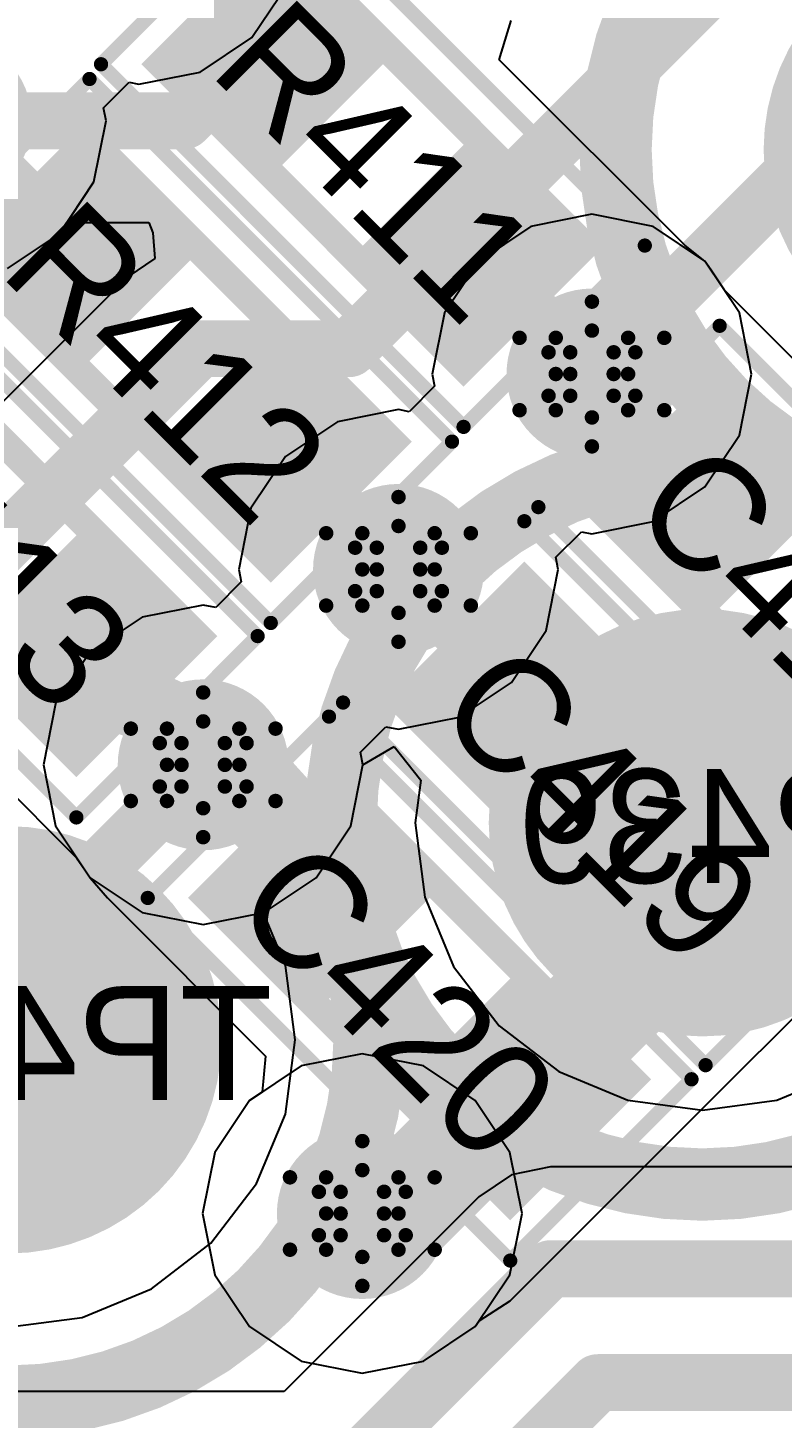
# Model space of a CAD drawing. Header units: millimetres. Extents: x 5 to 399, y 5 to 287.
# Drawn here: x 222.381 to 225.03, y 134.519 to 139.399 of the extents above; entities that cross this region are included whole.
import ezdxf

# ---------------------------------------------------------------- set-up
doc = ezdxf.new("R2010")
doc.units = ezdxf.units.MM
for name, color, linetype in [('BottomLayer', 5, 'Continuous'), ('BottomOverlay', 54, 'Continuous'), ('BottomPaste', 16, 'Continuous'), ('BottomSolder', 6, 'Continuous'), ('DrillDrawing', 1, 'Continuous'), ('DrillGuide', 244, 'Continuous'), ('Mechanical13', 56, 'Continuous'), ('MidLayer1', 16, 'Continuous'), ('MidLayer2', 76, 'Continuous'), ('MultiLayer', 9, 'Continuous'), ('TopLayer', 1, 'Continuous'), ('TopOverlay', 2, 'Continuous'), ('TopPaste', 8, 'Continuous'), ('TopSolder', 216, 'Continuous'), ('ViaHoleLayer', 16, 'Continuous')]:
    doc.layers.add(name, color=color, linetype=linetype)

# ---------------------------------------------------------------- blocks, each defined once
blk = doc.blocks.new('TP1_5MM_B_16')
at = {"layer": 'BottomLayer', "const_width": 0.75}
blk.add_lwpolyline([(-0.375, 0, 1), (0.375, 0, 1)], format="xyb", close=True, dxfattribs=at)
at = {"layer": 'BottomOverlay'}
for points, const_width in [([(1.27, 0, 1), (-1.27, 0, 1)], 0.254), ([(-1.3335, 0, 1), (-1.2065, 0, 1)], 0.127), ([(1.2065, 0, 1), (1.3335, 0, 1)], 0.127)]:
    blk.add_lwpolyline(points, format="xyb", close=True, dxfattribs=dict(at, const_width=const_width))
at = {"layer": 'BottomPaste', "const_width": 0.75}
blk.add_lwpolyline([(-0.375, 0, 1), (0.375, 0, 1)], format="xyb", close=True, dxfattribs=at)
at = {"layer": 'BottomSolder', "const_width": 0.75}
blk.add_lwpolyline([(-0.375, 0, 1), (0.375, 0, 1)], format="xyb", close=True, dxfattribs=at)
blk = doc.blocks.new('TP1_5MM_B_17')
at = {"layer": 'BottomLayer', "const_width": 0.75}
blk.add_lwpolyline([(-0.375, 0, 1), (0.375, 0, 1)], format="xyb", close=True, dxfattribs=at)
at = {"layer": 'BottomOverlay'}
for points, const_width in [([(1.27, 0, 1), (-1.27, 0, 1)], 0.254), ([(-1.3335, 0, 1), (-1.2065, 0, 1)], 0.127), ([(1.2065, 0, 1), (1.3335, 0, 1)], 0.127)]:
    blk.add_lwpolyline(points, format="xyb", close=True, dxfattribs=dict(at, const_width=const_width))
at = {"layer": 'BottomPaste', "const_width": 0.75}
blk.add_lwpolyline([(-0.375, 0, 1), (0.375, 0, 1)], format="xyb", close=True, dxfattribs=at)
at = {"layer": 'BottomSolder', "const_width": 0.75}
blk.add_lwpolyline([(-0.375, 0, 1), (0.375, 0, 1)], format="xyb", close=True, dxfattribs=at)
blk = doc.blocks.new('TP1_5MM_B_18')
at = {"layer": 'BottomLayer', "const_width": 0.75}
blk.add_lwpolyline([(-0.375, 0, 1), (0.375, 0, 1)], format="xyb", close=True, dxfattribs=at)
at = {"layer": 'BottomOverlay'}
for points, const_width in [([(1.27, 0, 1), (-1.27, 0, 1)], 0.254), ([(-1.3335, 0, 1), (-1.2065, 0, 1)], 0.127), ([(1.2065, 0, 1), (1.3335, 0, 1)], 0.127)]:
    blk.add_lwpolyline(points, format="xyb", close=True, dxfattribs=dict(at, const_width=const_width))
at = {"layer": 'BottomPaste', "const_width": 0.75}
blk.add_lwpolyline([(-0.375, 0, 1), (0.375, 0, 1)], format="xyb", close=True, dxfattribs=at)
at = {"layer": 'BottomSolder', "const_width": 0.75}
blk.add_lwpolyline([(-0.375, 0, 1), (0.375, 0, 1)], format="xyb", close=True, dxfattribs=at)
blk = doc.blocks.new('0402_R_20')
at = {"layer": 'Mechanical13', "const_width": 0.1}
for points in [[(0.55, 0.3), (-0.55, 0.3)], [(-0.55, 0.3), (-0.55, -0.3)], [(0.55, 0.3), (0.55, -0.3)], [(0.55, -0.3), (-0.55, -0.3)]]:
    blk.add_lwpolyline(points, dxfattribs=at)
at = {"layer": 'Mechanical13', "const_width": 0.05}
for points in [[(-0.575, 0.3, 1), (-0.525, 0.3, 1)], [(-0.575, 0.3, 1), (-0.525, 0.3, 1)], [(0.525, 0.3, 1), (0.575, 0.3, 1)], [(0.525, 0.3, 1), (0.575, 0.3, 1)], [(-0.575, -0.3, 1), (-0.525, -0.3, 1)], [(-0.575, -0.3, 1), (-0.525, -0.3, 1)], [(0.525, -0.3, 1), (0.575, -0.3, 1)], [(0.525, -0.3, 1), (0.575, -0.3, 1)]]:
    blk.add_lwpolyline(points, format="xyb", close=True, dxfattribs=at)
at = {"layer": 'TopLayer'}
for points in [[(-0.25, -0.3), (-0.25, 0.3), (-0.75, -0.3), (-0.75, 0.3)], [(0.75, -0.3), (0.75, 0.3), (0.25, -0.3), (0.25, 0.3)]]:
    blk.add_solid(points, dxfattribs=at)
at = {"layer": 'TopOverlay', "const_width": 0.05}
for points in [[(0.9, 0.45), (-0.9, 0.45)], [(-0.9, 0.45), (-0.9, -0.45)], [(0.9, 0.45), (0.9, -0.45)], [(0.9, -0.45), (-0.9, -0.45)]]:
    blk.add_lwpolyline(points, dxfattribs=at)
at = {"layer": 'TopOverlay', "const_width": 0.025}
for points in [[(-0.9125, 0.45, 1), (-0.8875, 0.45, 1)], [(-0.9125, 0.45, 1), (-0.8875, 0.45, 1)], [(0.8875, 0.45, 1), (0.9125, 0.45, 1)], [(0.8875, 0.45, 1), (0.9125, 0.45, 1)], [(-0.9125, -0.45, 1), (-0.8875, -0.45, 1)], [(-0.9125, -0.45, 1), (-0.8875, -0.45, 1)], [(0.8875, -0.45, 1), (0.9125, -0.45, 1)], [(0.8875, -0.45, 1), (0.9125, -0.45, 1)]]:
    blk.add_lwpolyline(points, format="xyb", close=True, dxfattribs=at)
at = {"layer": 'TopPaste'}
for points in [[(-0.25, -0.3), (-0.25, 0.3), (-0.75, -0.3), (-0.75, 0.3)], [(0.75, -0.3), (0.75, 0.3), (0.25, -0.3), (0.25, 0.3)]]:
    blk.add_solid(points, dxfattribs=at)
at = {"layer": 'TopSolder'}
for points in [[(-0.2, -0.35), (-0.2, 0.35), (-0.8, -0.35), (-0.8, 0.35)], [(0.8, -0.35), (0.8, 0.35), (0.2, -0.35), (0.2, 0.35)]]:
    blk.add_solid(points, dxfattribs=at)
blk = doc.blocks.new('0402_R_21')
at = {"layer": 'Mechanical13', "const_width": 0.1}
for points in [[(0.55, 0.3), (-0.55, 0.3)], [(-0.55, 0.3), (-0.55, -0.3)], [(0.55, 0.3), (0.55, -0.3)], [(0.55, -0.3), (-0.55, -0.3)]]:
    blk.add_lwpolyline(points, dxfattribs=at)
at = {"layer": 'Mechanical13', "const_width": 0.05}
for points in [[(-0.575, 0.3, 1), (-0.525, 0.3, 1)], [(-0.575, 0.3, 1), (-0.525, 0.3, 1)], [(0.525, 0.3, 1), (0.575, 0.3, 1)], [(0.525, 0.3, 1), (0.575, 0.3, 1)], [(-0.575, -0.3, 1), (-0.525, -0.3, 1)], [(-0.575, -0.3, 1), (-0.525, -0.3, 1)], [(0.525, -0.3, 1), (0.575, -0.3, 1)], [(0.525, -0.3, 1), (0.575, -0.3, 1)]]:
    blk.add_lwpolyline(points, format="xyb", close=True, dxfattribs=at)
at = {"layer": 'TopLayer'}
for points in [[(-0.25, -0.3), (-0.25, 0.3), (-0.75, -0.3), (-0.75, 0.3)], [(0.75, -0.3), (0.75, 0.3), (0.25, -0.3), (0.25, 0.3)]]:
    blk.add_solid(points, dxfattribs=at)
at = {"layer": 'TopOverlay', "const_width": 0.05}
for points in [[(0.9, 0.45), (-0.9, 0.45)], [(-0.9, 0.45), (-0.9, -0.45)], [(0.9, 0.45), (0.9, -0.45)], [(0.9, -0.45), (-0.9, -0.45)]]:
    blk.add_lwpolyline(points, dxfattribs=at)
at = {"layer": 'TopOverlay', "const_width": 0.025}
for points in [[(-0.9125, 0.45, 1), (-0.8875, 0.45, 1)], [(-0.9125, 0.45, 1), (-0.8875, 0.45, 1)], [(0.8875, 0.45, 1), (0.9125, 0.45, 1)], [(0.8875, 0.45, 1), (0.9125, 0.45, 1)], [(-0.9125, -0.45, 1), (-0.8875, -0.45, 1)], [(-0.9125, -0.45, 1), (-0.8875, -0.45, 1)], [(0.8875, -0.45, 1), (0.9125, -0.45, 1)], [(0.8875, -0.45, 1), (0.9125, -0.45, 1)]]:
    blk.add_lwpolyline(points, format="xyb", close=True, dxfattribs=at)
at = {"layer": 'TopPaste'}
for points in [[(-0.25, -0.3), (-0.25, 0.3), (-0.75, -0.3), (-0.75, 0.3)], [(0.75, -0.3), (0.75, 0.3), (0.25, -0.3), (0.25, 0.3)]]:
    blk.add_solid(points, dxfattribs=at)
at = {"layer": 'TopSolder'}
for points in [[(-0.2, -0.35), (-0.2, 0.35), (-0.8, -0.35), (-0.8, 0.35)], [(0.8, -0.35), (0.8, 0.35), (0.2, -0.35), (0.2, 0.35)]]:
    blk.add_solid(points, dxfattribs=at)
blk = doc.blocks.new('0402_R_22')
at = {"layer": 'Mechanical13', "const_width": 0.1}
for points in [[(0.55, 0.3), (-0.55, 0.3)], [(-0.55, 0.3), (-0.55, -0.3)], [(0.55, 0.3), (0.55, -0.3)], [(0.55, -0.3), (-0.55, -0.3)]]:
    blk.add_lwpolyline(points, dxfattribs=at)
at = {"layer": 'Mechanical13', "const_width": 0.05}
for points in [[(-0.575, 0.3, 1), (-0.525, 0.3, 1)], [(-0.575, 0.3, 1), (-0.525, 0.3, 1)], [(0.525, 0.3, 1), (0.575, 0.3, 1)], [(0.525, 0.3, 1), (0.575, 0.3, 1)], [(-0.575, -0.3, 1), (-0.525, -0.3, 1)], [(-0.575, -0.3, 1), (-0.525, -0.3, 1)], [(0.525, -0.3, 1), (0.575, -0.3, 1)], [(0.525, -0.3, 1), (0.575, -0.3, 1)]]:
    blk.add_lwpolyline(points, format="xyb", close=True, dxfattribs=at)
at = {"layer": 'TopLayer'}
for points in [[(-0.25, -0.3), (-0.25, 0.3), (-0.75, -0.3), (-0.75, 0.3)], [(0.75, -0.3), (0.75, 0.3), (0.25, -0.3), (0.25, 0.3)]]:
    blk.add_solid(points, dxfattribs=at)
at = {"layer": 'TopOverlay', "const_width": 0.05}
for points in [[(0.9, 0.45), (-0.9, 0.45)], [(-0.9, 0.45), (-0.9, -0.45)], [(0.9, 0.45), (0.9, -0.45)], [(0.9, -0.45), (-0.9, -0.45)]]:
    blk.add_lwpolyline(points, dxfattribs=at)
at = {"layer": 'TopOverlay', "const_width": 0.025}
for points in [[(-0.9125, 0.45, 1), (-0.8875, 0.45, 1)], [(-0.9125, 0.45, 1), (-0.8875, 0.45, 1)], [(0.8875, 0.45, 1), (0.9125, 0.45, 1)], [(0.8875, 0.45, 1), (0.9125, 0.45, 1)], [(-0.9125, -0.45, 1), (-0.8875, -0.45, 1)], [(-0.9125, -0.45, 1), (-0.8875, -0.45, 1)], [(0.8875, -0.45, 1), (0.9125, -0.45, 1)], [(0.8875, -0.45, 1), (0.9125, -0.45, 1)]]:
    blk.add_lwpolyline(points, format="xyb", close=True, dxfattribs=at)
at = {"layer": 'TopPaste'}
for points in [[(-0.25, -0.3), (-0.25, 0.3), (-0.75, -0.3), (-0.75, 0.3)], [(0.75, -0.3), (0.75, 0.3), (0.25, -0.3), (0.25, 0.3)]]:
    blk.add_solid(points, dxfattribs=at)
at = {"layer": 'TopSolder'}
for points in [[(-0.2, -0.35), (-0.2, 0.35), (-0.8, -0.35), (-0.8, 0.35)], [(0.8, -0.35), (0.8, 0.35), (0.2, -0.35), (0.2, 0.35)]]:
    blk.add_solid(points, dxfattribs=at)
blk = doc.blocks.new('0402_C_24')
at = {"layer": 'Mechanical13', "const_width": 0.1}
for points in [[(0.55, 0.3), (-0.55, 0.3)], [(-0.55, 0.3), (-0.55, -0.3)], [(0.55, 0.3), (0.55, -0.3)], [(0.55, -0.3), (-0.55, -0.3)]]:
    blk.add_lwpolyline(points, dxfattribs=at)
at = {"layer": 'Mechanical13', "const_width": 0.05}
for points in [[(-0.575, 0.3, 1), (-0.525, 0.3, 1)], [(-0.575, 0.3, 1), (-0.525, 0.3, 1)], [(0.525, 0.3, 1), (0.575, 0.3, 1)], [(0.525, 0.3, 1), (0.575, 0.3, 1)], [(-0.575, -0.3, 1), (-0.525, -0.3, 1)], [(-0.575, -0.3, 1), (-0.525, -0.3, 1)], [(0.525, -0.3, 1), (0.575, -0.3, 1)], [(0.525, -0.3, 1), (0.575, -0.3, 1)]]:
    blk.add_lwpolyline(points, format="xyb", close=True, dxfattribs=at)
at = {"layer": 'TopLayer'}
for points in [[(-0.25, -0.3), (-0.25, 0.3), (-0.75, -0.3), (-0.75, 0.3)], [(0.75, -0.3), (0.75, 0.3), (0.25, -0.3), (0.25, 0.3)]]:
    blk.add_solid(points, dxfattribs=at)
at = {"layer": 'TopOverlay', "const_width": 0.05}
for points in [[(-0.9, 0.45), (-0.9, -0.45)], [(0.9, 0.45), (-0.9, 0.45)], [(0.9, 0.45), (0.9, -0.45)], [(0.9, -0.45), (-0.9, -0.45)]]:
    blk.add_lwpolyline(points, dxfattribs=at)
at = {"layer": 'TopOverlay', "const_width": 0.025}
for points in [[(-0.9125, 0.45, 1), (-0.8875, 0.45, 1)], [(-0.9125, 0.45, 1), (-0.8875, 0.45, 1)], [(0.8875, 0.45, 1), (0.9125, 0.45, 1)], [(0.8875, 0.45, 1), (0.9125, 0.45, 1)], [(-0.9125, -0.45, 1), (-0.8875, -0.45, 1)], [(-0.9125, -0.45, 1), (-0.8875, -0.45, 1)], [(0.8875, -0.45, 1), (0.9125, -0.45, 1)], [(0.8875, -0.45, 1), (0.9125, -0.45, 1)]]:
    blk.add_lwpolyline(points, format="xyb", close=True, dxfattribs=at)
at = {"layer": 'TopPaste'}
for points in [[(-0.25, -0.3), (-0.25, 0.3), (-0.75, -0.3), (-0.75, 0.3)], [(0.75, -0.3), (0.75, 0.3), (0.25, -0.3), (0.25, 0.3)]]:
    blk.add_solid(points, dxfattribs=at)
at = {"layer": 'TopSolder'}
for points in [[(-0.2, -0.35), (-0.2, 0.35), (-0.8, -0.35), (-0.8, 0.35)], [(0.8, -0.35), (0.8, 0.35), (0.2, -0.35), (0.2, 0.35)]]:
    blk.add_solid(points, dxfattribs=at)
blk = doc.blocks.new('0402_C_25')
at = {"layer": 'Mechanical13', "const_width": 0.1}
for points in [[(0.55, 0.3), (-0.55, 0.3)], [(-0.55, 0.3), (-0.55, -0.3)], [(0.55, 0.3), (0.55, -0.3)], [(0.55, -0.3), (-0.55, -0.3)]]:
    blk.add_lwpolyline(points, dxfattribs=at)
at = {"layer": 'Mechanical13', "const_width": 0.05}
for points in [[(-0.575, 0.3, 1), (-0.525, 0.3, 1)], [(-0.575, 0.3, 1), (-0.525, 0.3, 1)], [(0.525, 0.3, 1), (0.575, 0.3, 1)], [(0.525, 0.3, 1), (0.575, 0.3, 1)], [(-0.575, -0.3, 1), (-0.525, -0.3, 1)], [(-0.575, -0.3, 1), (-0.525, -0.3, 1)], [(0.525, -0.3, 1), (0.575, -0.3, 1)], [(0.525, -0.3, 1), (0.575, -0.3, 1)]]:
    blk.add_lwpolyline(points, format="xyb", close=True, dxfattribs=at)
at = {"layer": 'TopLayer'}
for points in [[(-0.25, -0.3), (-0.25, 0.3), (-0.75, -0.3), (-0.75, 0.3)], [(0.75, -0.3), (0.75, 0.3), (0.25, -0.3), (0.25, 0.3)]]:
    blk.add_solid(points, dxfattribs=at)
at = {"layer": 'TopOverlay', "const_width": 0.05}
for points in [[(-0.9, 0.45), (-0.9, -0.45)], [(0.9, 0.45), (-0.9, 0.45)], [(0.9, 0.45), (0.9, -0.45)], [(0.9, -0.45), (-0.9, -0.45)]]:
    blk.add_lwpolyline(points, dxfattribs=at)
at = {"layer": 'TopOverlay', "const_width": 0.025}
for points in [[(-0.9125, 0.45, 1), (-0.8875, 0.45, 1)], [(-0.9125, 0.45, 1), (-0.8875, 0.45, 1)], [(0.8875, 0.45, 1), (0.9125, 0.45, 1)], [(0.8875, 0.45, 1), (0.9125, 0.45, 1)], [(-0.9125, -0.45, 1), (-0.8875, -0.45, 1)], [(-0.9125, -0.45, 1), (-0.8875, -0.45, 1)], [(0.8875, -0.45, 1), (0.9125, -0.45, 1)], [(0.8875, -0.45, 1), (0.9125, -0.45, 1)]]:
    blk.add_lwpolyline(points, format="xyb", close=True, dxfattribs=at)
at = {"layer": 'TopPaste'}
for points in [[(-0.25, -0.3), (-0.25, 0.3), (-0.75, -0.3), (-0.75, 0.3)], [(0.75, -0.3), (0.75, 0.3), (0.25, -0.3), (0.25, 0.3)]]:
    blk.add_solid(points, dxfattribs=at)
at = {"layer": 'TopSolder'}
for points in [[(-0.2, -0.35), (-0.2, 0.35), (-0.8, -0.35), (-0.8, 0.35)], [(0.8, -0.35), (0.8, 0.35), (0.2, -0.35), (0.2, 0.35)]]:
    blk.add_solid(points, dxfattribs=at)
blk = doc.blocks.new('0402_C_26')
at = {"layer": 'Mechanical13', "const_width": 0.1}
for points in [[(0.55, 0.3), (-0.55, 0.3)], [(-0.55, 0.3), (-0.55, -0.3)], [(0.55, 0.3), (0.55, -0.3)], [(0.55, -0.3), (-0.55, -0.3)]]:
    blk.add_lwpolyline(points, dxfattribs=at)
at = {"layer": 'Mechanical13', "const_width": 0.05}
for points in [[(-0.575, 0.3, 1), (-0.525, 0.3, 1)], [(-0.575, 0.3, 1), (-0.525, 0.3, 1)], [(0.525, 0.3, 1), (0.575, 0.3, 1)], [(0.525, 0.3, 1), (0.575, 0.3, 1)], [(-0.575, -0.3, 1), (-0.525, -0.3, 1)], [(-0.575, -0.3, 1), (-0.525, -0.3, 1)], [(0.525, -0.3, 1), (0.575, -0.3, 1)], [(0.525, -0.3, 1), (0.575, -0.3, 1)]]:
    blk.add_lwpolyline(points, format="xyb", close=True, dxfattribs=at)
at = {"layer": 'TopLayer'}
for points in [[(-0.25, -0.3), (-0.25, 0.3), (-0.75, -0.3), (-0.75, 0.3)], [(0.75, -0.3), (0.75, 0.3), (0.25, -0.3), (0.25, 0.3)]]:
    blk.add_solid(points, dxfattribs=at)
at = {"layer": 'TopOverlay', "const_width": 0.05}
for points in [[(-0.9, 0.45), (-0.9, -0.45)], [(0.9, 0.45), (-0.9, 0.45)], [(0.9, 0.45), (0.9, -0.45)], [(0.9, -0.45), (-0.9, -0.45)]]:
    blk.add_lwpolyline(points, dxfattribs=at)
at = {"layer": 'TopOverlay', "const_width": 0.025}
for points in [[(-0.9125, 0.45, 1), (-0.8875, 0.45, 1)], [(-0.9125, 0.45, 1), (-0.8875, 0.45, 1)], [(0.8875, 0.45, 1), (0.9125, 0.45, 1)], [(0.8875, 0.45, 1), (0.9125, 0.45, 1)], [(-0.9125, -0.45, 1), (-0.8875, -0.45, 1)], [(-0.9125, -0.45, 1), (-0.8875, -0.45, 1)], [(0.8875, -0.45, 1), (0.9125, -0.45, 1)], [(0.8875, -0.45, 1), (0.9125, -0.45, 1)]]:
    blk.add_lwpolyline(points, format="xyb", close=True, dxfattribs=at)
at = {"layer": 'TopPaste'}
for points in [[(-0.25, -0.3), (-0.25, 0.3), (-0.75, -0.3), (-0.75, 0.3)], [(0.75, -0.3), (0.75, 0.3), (0.25, -0.3), (0.25, 0.3)]]:
    blk.add_solid(points, dxfattribs=at)
at = {"layer": 'TopSolder'}
for points in [[(-0.2, -0.35), (-0.2, 0.35), (-0.8, -0.35), (-0.8, 0.35)], [(0.8, -0.35), (0.8, 0.35), (0.2, -0.35), (0.2, 0.35)]]:
    blk.add_solid(points, dxfattribs=at)

msp = doc.modelspace()

# ---------------------------------------------------------------- linework, layer by layer
at = {"layer": 'BottomLayer'}
for p, q in [((222.492, 138.6767), (222.5185, 138.7163)), ((222.5185, 138.7163), (222.8064, 138.7163)), ((222.8064, 138.7163), (222.8199, 138.6795)), ((222.31, 138.5551), (222.492, 138.6767)), ((222.8199, 138.6795), (222.8276, 138.5893)), ((222.8276, 138.5893), (222.7321, 138.5255)), ((222.7321, 138.5255), (218.7344, 134.5279)), ((223.5578, 136.8126), (223.6671, 136.8769)), ((223.6671, 136.8769), (223.7607, 136.7592)), ((223.5151, 136.598), (223.5578, 136.8126)), ((223.7607, 136.7592), (223.741, 136.6094)), ((223.3935, 136.4161), (223.5151, 136.598)), ((223.741, 136.6094), (223.7753, 136.3483)), ((223.2116, 136.2945), (223.3935, 136.4161)), ((223.7753, 136.3483), (223.8761, 136.1051)), ((223.2098, 136.2911), (223.2116, 136.2945)), ((223.2855, 136.1084), (223.2098, 136.2911)), ((223.3198, 135.8474), (223.2855, 136.1084)), ((223.8761, 136.1051), (224.0364, 135.8962)), ((224.0364, 135.8962), (224.2453, 135.7359)), ((223.2855, 135.5863), (223.3198, 135.8474)), ((224.2453, 135.7359), (224.4885, 135.6351)), ((225.0106, 135.6351), (225.079, 135.6634)), ((224.4885, 135.6351), (224.7496, 135.6008)), ((224.7496, 135.6008), (225.0106, 135.6351)), ((223.1847, 135.3431), (223.2855, 135.5863)), ((224.0801, 135.3739), (223.9644, 135.2965)), ((224.2167, 135.4011), (224.0801, 135.3739)), ((225.1232, 135.4011), (224.2167, 135.4011)), ((223.0244, 135.1342), (223.1847, 135.3431)), ((223.9644, 135.2965), (223.2815, 134.6137)), ((222.8155, 134.9739), (223.0244, 135.1342)), ((222.5722, 134.8731), (222.8155, 134.9739)), ((222.3112, 134.8388), (222.5722, 134.8731)), ((223.2815, 134.6137), (221.662, 134.6137))]:
    msp.add_line(p, q, dxfattribs=at)
at = {"layer": 'BottomLayer', "const_width": 0.2}
for points in [[(223.5096, 138.2732), (226.3718, 141.1354)], [(222.9311, 139.0732), (223.3715, 139.5136)], [(222.0954, 139.0732), (222.9311, 139.0732)], [(224.362, 138.1842), (225.1494, 138.9716)], [(218.8822, 134.171), (222.9844, 138.2732)], [(222.9844, 138.2732), (223.5096, 138.2732)], [(223.6828, 137.4984), (224.7242, 136.457)], [(222.3112, 136.1268), (222.997, 136.8126)], [(224.7242, 136.457), (224.8004, 136.457)], [(222.3112, 135.8474), (222.3112, 136.1268)], [(223.4293, 134.2568), (224.2167, 135.0442)], [(224.2167, 135.0442), (226.2832, 135.0442)], [(222.4484, 132.7102), (224.3824, 134.6442)], [(224.3824, 134.6442), (226.4584, 134.6442)]]:
    msp.add_lwpolyline(points, dxfattribs=at)
at = {"layer": 'BottomLayer'}
for points, const_width in [([(221.9454, 139.0732, 1), (222.2454, 139.0732, 1)], 0.3), ([(222.8811, 139.0732, 1), (222.9811, 139.0732, 1)], 0.1), ([(222.8811, 139.0732, 1), (222.9811, 139.0732, 1)], 0.1), ([(224.212, 138.1842, 1), (224.512, 138.1842, 1)], 0.3), ([(222.9344, 138.2732, 1), (223.0344, 138.2732, 1)], 0.1), ([(222.9344, 138.2732, 1), (223.0344, 138.2732, 1)], 0.1), ([(223.4596, 138.2732, 1), (223.5596, 138.2732, 1)], 0.1), ([(223.4596, 138.2732, 1), (223.5596, 138.2732, 1)], 0.1), ([(224.312, 138.1842, 1), (224.412, 138.1842, 1)], 0.1), ([(223.5328, 137.4984, 1), (223.8328, 137.4984, 1)], 0.3), ([(223.6328, 137.4984, 1), (223.7328, 137.4984, 1)], 0.1), ([(222.847, 136.8126, 1), (223.147, 136.8126, 1)], 0.3), ([(222.947, 136.8126, 1), (223.047, 136.8126, 1)], 0.1), ([(224.6742, 136.457, 1), (224.7742, 136.457, 1)], 0.1), ([(224.6742, 136.457, 1), (224.7742, 136.457, 1)], 0.1), ([(224.7504, 136.457, 1), (224.8504, 136.457, 1)], 0.1), ([(222.2612, 136.1268, 1), (222.3612, 136.1268, 1)], 0.1), ([(222.2612, 136.1268, 1), (222.3612, 136.1268, 1)], 0.1), ([(222.2612, 135.8474, 1), (222.3612, 135.8474, 1)], 0.1), ([(223.4058, 135.2378, 1), (223.7058, 135.2378, 1)], 0.3), ([(224.1667, 135.0442, 1), (224.2667, 135.0442, 1)], 0.1), ([(224.1667, 135.0442, 1), (224.2667, 135.0442, 1)], 0.1), ([(224.3324, 134.6442, 1), (224.4324, 134.6442, 1)], 0.1), ([(224.3324, 134.6442, 1), (224.4324, 134.6442, 1)], 0.1)]:
    msp.add_lwpolyline(points, format="xyb", close=True, dxfattribs=dict(at, const_width=const_width))
at = {"layer": 'DrillDrawing', "const_width": 0.0508}
for points in [[(224.235, 138.3112), (224.362, 138.4382)], [(224.362, 138.4382), (224.489, 138.3112)], [(224.2858, 138.2604), (224.362, 138.3366)], [(224.362, 138.3366), (224.4382, 138.2604)], [(224.108, 138.3112), (224.235, 138.1842)], [(224.108, 138.3112), (224.235, 138.3112)], [(224.489, 138.3112), (224.616, 138.3112)], [(224.489, 138.1842), (224.616, 138.3112)], [(224.2096, 138.2604), (224.2858, 138.1842)], [(224.2096, 138.2604), (224.2858, 138.2604)], [(224.4382, 138.2604), (224.5144, 138.2604)], [(224.4382, 138.1842), (224.5144, 138.2604)], [(224.108, 138.0572), (224.235, 138.1842)], [(224.2096, 138.108), (224.2858, 138.1842)], [(224.4382, 138.1842), (224.5144, 138.108)], [(224.489, 138.1842), (224.616, 138.0572)], [(224.2096, 138.108), (224.2858, 138.108)], [(224.2858, 138.108), (224.362, 138.0318)], [(224.362, 138.0318), (224.4382, 138.108)], [(224.4382, 138.108), (224.5144, 138.108)], [(224.108, 138.0572), (224.235, 138.0572)], [(224.235, 138.0572), (224.362, 137.9302)], [(224.362, 137.9302), (224.489, 138.0572)], [(224.489, 138.0572), (224.616, 138.0572)], [(223.5558, 137.6254), (223.6828, 137.7524)], [(223.6828, 137.7524), (223.8098, 137.6254)], [(223.6066, 137.5746), (223.6828, 137.6508)], [(223.6828, 137.6508), (223.759, 137.5746)], [(223.4288, 137.6254), (223.5558, 137.4984)], [(223.4288, 137.6254), (223.5558, 137.6254)], [(223.8098, 137.6254), (223.9368, 137.6254)], [(223.8098, 137.4984), (223.9368, 137.6254)], [(223.5304, 137.5746), (223.6066, 137.4984)], [(223.5304, 137.5746), (223.6066, 137.5746)], [(223.759, 137.5746), (223.8352, 137.5746)], [(223.759, 137.4984), (223.8352, 137.5746)], [(223.4288, 137.3714), (223.5558, 137.4984)], [(223.5304, 137.4222), (223.6066, 137.4984)], [(223.759, 137.4984), (223.8352, 137.4222)], [(223.8098, 137.4984), (223.9368, 137.3714)], [(223.5304, 137.4222), (223.6066, 137.4222)], [(223.6066, 137.4222), (223.6828, 137.346)], [(223.6828, 137.346), (223.759, 137.4222)], [(223.759, 137.4222), (223.8352, 137.4222)], [(223.4288, 137.3714), (223.5558, 137.3714)], [(223.5558, 137.3714), (223.6828, 137.2444)], [(223.6828, 137.2444), (223.8098, 137.3714)], [(223.8098, 137.3714), (223.9368, 137.3714)], [(222.87, 136.9396), (222.997, 137.0666)], [(222.997, 137.0666), (223.124, 136.9396)], [(222.9208, 136.8888), (222.997, 136.965)], [(222.997, 136.965), (223.0732, 136.8888)], [(222.743, 136.9396), (222.87, 136.8126)], [(222.743, 136.9396), (222.87, 136.9396)], [(223.124, 136.9396), (223.251, 136.9396)], [(223.124, 136.8126), (223.251, 136.9396)], [(222.8446, 136.8888), (222.9208, 136.8126)], [(222.8446, 136.8888), (222.9208, 136.8888)], [(223.0732, 136.8888), (223.1494, 136.8888)], [(223.0732, 136.8126), (223.1494, 136.8888)], [(222.743, 136.6856), (222.87, 136.8126)], [(222.8446, 136.7364), (222.9208, 136.8126)], [(223.0732, 136.8126), (223.1494, 136.7364)], [(223.124, 136.8126), (223.251, 136.6856)], [(222.8446, 136.7364), (222.9208, 136.7364)], [(222.9208, 136.7364), (222.997, 136.6602)], [(222.997, 136.6602), (223.0732, 136.7364)], [(223.0732, 136.7364), (223.1494, 136.7364)], [(222.743, 136.6856), (222.87, 136.6856)], [(222.87, 136.6856), (222.997, 136.5586)], [(222.997, 136.5586), (223.124, 136.6856)], [(223.124, 136.6856), (223.251, 136.6856)], [(223.4288, 135.3648), (223.5558, 135.4918)], [(223.5558, 135.4918), (223.6828, 135.3648)], [(223.4796, 135.314), (223.5558, 135.3902)], [(223.5558, 135.3902), (223.632, 135.314)], [(223.3018, 135.3648), (223.4288, 135.2378)], [(223.3018, 135.3648), (223.4288, 135.3648)], [(223.6828, 135.3648), (223.8098, 135.3648)], [(223.6828, 135.2378), (223.8098, 135.3648)], [(223.4034, 135.314), (223.4796, 135.2378)], [(223.4034, 135.314), (223.4796, 135.314)], [(223.632, 135.314), (223.7082, 135.314)], [(223.632, 135.2378), (223.7082, 135.314)], [(223.3018, 135.1108), (223.4288, 135.2378)], [(223.4034, 135.1616), (223.4796, 135.2378)], [(223.632, 135.2378), (223.7082, 135.1616)], [(223.6828, 135.2378), (223.8098, 135.1108)], [(223.4034, 135.1616), (223.4796, 135.1616)], [(223.4796, 135.1616), (223.5558, 135.0854)], [(223.5558, 135.0854), (223.632, 135.1616)], [(223.632, 135.1616), (223.7082, 135.1616)], [(223.3018, 135.1108), (223.4288, 135.1108)], [(223.4288, 135.1108), (223.5558, 134.9838)], [(223.5558, 134.9838), (223.6828, 135.1108)], [(223.6828, 135.1108), (223.8098, 135.1108)]]:
    msp.add_lwpolyline(points, dxfattribs=at)
at = {"layer": 'DrillDrawing', "const_width": 0.0254}
for points in [[(224.3493, 138.4382, 1), (224.3747, 138.4382, 1)], [(224.3493, 138.4382, 1), (224.3747, 138.4382, 1)], [(224.3493, 138.3366, 1), (224.3747, 138.3366, 1)], [(224.3493, 138.3366, 1), (224.3747, 138.3366, 1)], [(224.0953, 138.3112, 1), (224.1207, 138.3112, 1)], [(224.0953, 138.3112, 1), (224.1207, 138.3112, 1)], [(224.2223, 138.3112, 1), (224.2477, 138.3112, 1)], [(224.2223, 138.3112, 1), (224.2477, 138.3112, 1)], [(224.4763, 138.3112, 1), (224.5017, 138.3112, 1)], [(224.4763, 138.3112, 1), (224.5017, 138.3112, 1)], [(224.6033, 138.3112, 1), (224.6287, 138.3112, 1)], [(224.6033, 138.3112, 1), (224.6287, 138.3112, 1)], [(224.1969, 138.2604, 1), (224.2223, 138.2604, 1)], [(224.1969, 138.2604, 1), (224.2223, 138.2604, 1)], [(224.2731, 138.2604, 1), (224.2985, 138.2604, 1)], [(224.2731, 138.2604, 1), (224.2985, 138.2604, 1)], [(224.4255, 138.2604, 1), (224.4509, 138.2604, 1)], [(224.4255, 138.2604, 1), (224.4509, 138.2604, 1)], [(224.5017, 138.2604, 1), (224.5271, 138.2604, 1)], [(224.5017, 138.2604, 1), (224.5271, 138.2604, 1)], [(224.2223, 138.1842, 1), (224.2477, 138.1842, 1)], [(224.2223, 138.1842, 1), (224.2477, 138.1842, 1)], [(224.2731, 138.1842, 1), (224.2985, 138.1842, 1)], [(224.2731, 138.1842, 1), (224.2985, 138.1842, 1)], [(224.4255, 138.1842, 1), (224.4509, 138.1842, 1)], [(224.4255, 138.1842, 1), (224.4509, 138.1842, 1)], [(224.4763, 138.1842, 1), (224.5017, 138.1842, 1)], [(224.4763, 138.1842, 1), (224.5017, 138.1842, 1)], [(224.1969, 138.108, 1), (224.2223, 138.108, 1)], [(224.1969, 138.108, 1), (224.2223, 138.108, 1)], [(224.2731, 138.108, 1), (224.2985, 138.108, 1)], [(224.2731, 138.108, 1), (224.2985, 138.108, 1)], [(224.4255, 138.108, 1), (224.4509, 138.108, 1)], [(224.4255, 138.108, 1), (224.4509, 138.108, 1)], [(224.5017, 138.108, 1), (224.5271, 138.108, 1)], [(224.5017, 138.108, 1), (224.5271, 138.108, 1)], [(224.0953, 138.0572, 1), (224.1207, 138.0572, 1)], [(224.0953, 138.0572, 1), (224.1207, 138.0572, 1)], [(224.2223, 138.0572, 1), (224.2477, 138.0572, 1)], [(224.2223, 138.0572, 1), (224.2477, 138.0572, 1)], [(224.3493, 138.0318, 1), (224.3747, 138.0318, 1)], [(224.3493, 138.0318, 1), (224.3747, 138.0318, 1)], [(224.4763, 138.0572, 1), (224.5017, 138.0572, 1)], [(224.4763, 138.0572, 1), (224.5017, 138.0572, 1)], [(224.6033, 138.0572, 1), (224.6287, 138.0572, 1)], [(224.6033, 138.0572, 1), (224.6287, 138.0572, 1)], [(224.3493, 137.9302, 1), (224.3747, 137.9302, 1)], [(224.3493, 137.9302, 1), (224.3747, 137.9302, 1)], [(223.6701, 137.7524, 1), (223.6955, 137.7524, 1)], [(223.6701, 137.7524, 1), (223.6955, 137.7524, 1)], [(223.6701, 137.6508, 1), (223.6955, 137.6508, 1)], [(223.6701, 137.6508, 1), (223.6955, 137.6508, 1)], [(223.4161, 137.6254, 1), (223.4415, 137.6254, 1)], [(223.4161, 137.6254, 1), (223.4415, 137.6254, 1)], [(223.5431, 137.6254, 1), (223.5685, 137.6254, 1)], [(223.5431, 137.6254, 1), (223.5685, 137.6254, 1)], [(223.7971, 137.6254, 1), (223.8225, 137.6254, 1)], [(223.7971, 137.6254, 1), (223.8225, 137.6254, 1)], [(223.9241, 137.6254, 1), (223.9495, 137.6254, 1)], [(223.9241, 137.6254, 1), (223.9495, 137.6254, 1)], [(223.5177, 137.5746, 1), (223.5431, 137.5746, 1)], [(223.5177, 137.5746, 1), (223.5431, 137.5746, 1)], [(223.5939, 137.5746, 1), (223.6193, 137.5746, 1)], [(223.5939, 137.5746, 1), (223.6193, 137.5746, 1)], [(223.7463, 137.5746, 1), (223.7717, 137.5746, 1)], [(223.7463, 137.5746, 1), (223.7717, 137.5746, 1)], [(223.8225, 137.5746, 1), (223.8479, 137.5746, 1)], [(223.8225, 137.5746, 1), (223.8479, 137.5746, 1)], [(223.5431, 137.4984, 1), (223.5685, 137.4984, 1)], [(223.5431, 137.4984, 1), (223.5685, 137.4984, 1)], [(223.5939, 137.4984, 1), (223.6193, 137.4984, 1)], [(223.5939, 137.4984, 1), (223.6193, 137.4984, 1)], [(223.7463, 137.4984, 1), (223.7717, 137.4984, 1)], [(223.7463, 137.4984, 1), (223.7717, 137.4984, 1)], [(223.7971, 137.4984, 1), (223.8225, 137.4984, 1)], [(223.7971, 137.4984, 1), (223.8225, 137.4984, 1)], [(223.5177, 137.4222, 1), (223.5431, 137.4222, 1)], [(223.5177, 137.4222, 1), (223.5431, 137.4222, 1)], [(223.5939, 137.4222, 1), (223.6193, 137.4222, 1)], [(223.5939, 137.4222, 1), (223.6193, 137.4222, 1)], [(223.7463, 137.4222, 1), (223.7717, 137.4222, 1)], [(223.7463, 137.4222, 1), (223.7717, 137.4222, 1)], [(223.8225, 137.4222, 1), (223.8479, 137.4222, 1)], [(223.8225, 137.4222, 1), (223.8479, 137.4222, 1)], [(223.4161, 137.3714, 1), (223.4415, 137.3714, 1)], [(223.4161, 137.3714, 1), (223.4415, 137.3714, 1)], [(223.5431, 137.3714, 1), (223.5685, 137.3714, 1)], [(223.5431, 137.3714, 1), (223.5685, 137.3714, 1)], [(223.6701, 137.346, 1), (223.6955, 137.346, 1)], [(223.6701, 137.346, 1), (223.6955, 137.346, 1)], [(223.7971, 137.3714, 1), (223.8225, 137.3714, 1)], [(223.7971, 137.3714, 1), (223.8225, 137.3714, 1)], [(223.9241, 137.3714, 1), (223.9495, 137.3714, 1)], [(223.9241, 137.3714, 1), (223.9495, 137.3714, 1)], [(223.6701, 137.2444, 1), (223.6955, 137.2444, 1)], [(223.6701, 137.2444, 1), (223.6955, 137.2444, 1)], [(222.9843, 137.0666, 1), (223.0097, 137.0666, 1)], [(222.9843, 137.0666, 1), (223.0097, 137.0666, 1)], [(222.9843, 136.965, 1), (223.0097, 136.965, 1)], [(222.9843, 136.965, 1), (223.0097, 136.965, 1)], [(222.7303, 136.9396, 1), (222.7557, 136.9396, 1)], [(222.7303, 136.9396, 1), (222.7557, 136.9396, 1)], [(222.8573, 136.9396, 1), (222.8827, 136.9396, 1)], [(222.8573, 136.9396, 1), (222.8827, 136.9396, 1)], [(223.1113, 136.9396, 1), (223.1367, 136.9396, 1)], [(223.1113, 136.9396, 1), (223.1367, 136.9396, 1)], [(223.2383, 136.9396, 1), (223.2637, 136.9396, 1)], [(223.2383, 136.9396, 1), (223.2637, 136.9396, 1)], [(222.8319, 136.8888, 1), (222.8573, 136.8888, 1)], [(222.8319, 136.8888, 1), (222.8573, 136.8888, 1)], [(222.9081, 136.8888, 1), (222.9335, 136.8888, 1)], [(222.9081, 136.8888, 1), (222.9335, 136.8888, 1)], [(223.0605, 136.8888, 1), (223.0859, 136.8888, 1)], [(223.0605, 136.8888, 1), (223.0859, 136.8888, 1)], [(223.1367, 136.8888, 1), (223.1621, 136.8888, 1)], [(223.1367, 136.8888, 1), (223.1621, 136.8888, 1)], [(222.8573, 136.8126, 1), (222.8827, 136.8126, 1)], [(222.8573, 136.8126, 1), (222.8827, 136.8126, 1)], [(222.9081, 136.8126, 1), (222.9335, 136.8126, 1)], [(222.9081, 136.8126, 1), (222.9335, 136.8126, 1)], [(223.0605, 136.8126, 1), (223.0859, 136.8126, 1)], [(223.0605, 136.8126, 1), (223.0859, 136.8126, 1)], [(223.1113, 136.8126, 1), (223.1367, 136.8126, 1)], [(223.1113, 136.8126, 1), (223.1367, 136.8126, 1)], [(222.8319, 136.7364, 1), (222.8573, 136.7364, 1)], [(222.8319, 136.7364, 1), (222.8573, 136.7364, 1)], [(222.9081, 136.7364, 1), (222.9335, 136.7364, 1)], [(222.9081, 136.7364, 1), (222.9335, 136.7364, 1)], [(223.0605, 136.7364, 1), (223.0859, 136.7364, 1)], [(223.0605, 136.7364, 1), (223.0859, 136.7364, 1)], [(223.1367, 136.7364, 1), (223.1621, 136.7364, 1)], [(223.1367, 136.7364, 1), (223.1621, 136.7364, 1)], [(222.7303, 136.6856, 1), (222.7557, 136.6856, 1)], [(222.7303, 136.6856, 1), (222.7557, 136.6856, 1)], [(222.8573, 136.6856, 1), (222.8827, 136.6856, 1)], [(222.8573, 136.6856, 1), (222.8827, 136.6856, 1)], [(222.9843, 136.6602, 1), (223.0097, 136.6602, 1)], [(222.9843, 136.6602, 1), (223.0097, 136.6602, 1)], [(223.1113, 136.6856, 1), (223.1367, 136.6856, 1)], [(223.1113, 136.6856, 1), (223.1367, 136.6856, 1)], [(223.2383, 136.6856, 1), (223.2637, 136.6856, 1)], [(223.2383, 136.6856, 1), (223.2637, 136.6856, 1)], [(222.9843, 136.5586, 1), (223.0097, 136.5586, 1)], [(222.9843, 136.5586, 1), (223.0097, 136.5586, 1)], [(223.5431, 135.4918, 1), (223.5685, 135.4918, 1)], [(223.5431, 135.4918, 1), (223.5685, 135.4918, 1)], [(223.5431, 135.3902, 1), (223.5685, 135.3902, 1)], [(223.5431, 135.3902, 1), (223.5685, 135.3902, 1)], [(223.2891, 135.3648, 1), (223.3145, 135.3648, 1)], [(223.2891, 135.3648, 1), (223.3145, 135.3648, 1)], [(223.4161, 135.3648, 1), (223.4415, 135.3648, 1)], [(223.4161, 135.3648, 1), (223.4415, 135.3648, 1)], [(223.6701, 135.3648, 1), (223.6955, 135.3648, 1)], [(223.6701, 135.3648, 1), (223.6955, 135.3648, 1)], [(223.7971, 135.3648, 1), (223.8225, 135.3648, 1)], [(223.7971, 135.3648, 1), (223.8225, 135.3648, 1)], [(223.3907, 135.314, 1), (223.4161, 135.314, 1)], [(223.3907, 135.314, 1), (223.4161, 135.314, 1)], [(223.4669, 135.314, 1), (223.4923, 135.314, 1)], [(223.4669, 135.314, 1), (223.4923, 135.314, 1)], [(223.6193, 135.314, 1), (223.6447, 135.314, 1)], [(223.6193, 135.314, 1), (223.6447, 135.314, 1)], [(223.6955, 135.314, 1), (223.7209, 135.314, 1)], [(223.6955, 135.314, 1), (223.7209, 135.314, 1)], [(223.4161, 135.2378, 1), (223.4415, 135.2378, 1)], [(223.4161, 135.2378, 1), (223.4415, 135.2378, 1)], [(223.4669, 135.2378, 1), (223.4923, 135.2378, 1)], [(223.4669, 135.2378, 1), (223.4923, 135.2378, 1)], [(223.6193, 135.2378, 1), (223.6447, 135.2378, 1)], [(223.6193, 135.2378, 1), (223.6447, 135.2378, 1)], [(223.6701, 135.2378, 1), (223.6955, 135.2378, 1)], [(223.6701, 135.2378, 1), (223.6955, 135.2378, 1)], [(223.3907, 135.1616, 1), (223.4161, 135.1616, 1)], [(223.3907, 135.1616, 1), (223.4161, 135.1616, 1)], [(223.4669, 135.1616, 1), (223.4923, 135.1616, 1)], [(223.4669, 135.1616, 1), (223.4923, 135.1616, 1)], [(223.6193, 135.1616, 1), (223.6447, 135.1616, 1)], [(223.6193, 135.1616, 1), (223.6447, 135.1616, 1)], [(223.6955, 135.1616, 1), (223.7209, 135.1616, 1)], [(223.6955, 135.1616, 1), (223.7209, 135.1616, 1)], [(223.2891, 135.1108, 1), (223.3145, 135.1108, 1)], [(223.2891, 135.1108, 1), (223.3145, 135.1108, 1)], [(223.4161, 135.1108, 1), (223.4415, 135.1108, 1)], [(223.4161, 135.1108, 1), (223.4415, 135.1108, 1)], [(223.6701, 135.1108, 1), (223.6955, 135.1108, 1)], [(223.6701, 135.1108, 1), (223.6955, 135.1108, 1)], [(223.7971, 135.1108, 1), (223.8225, 135.1108, 1)], [(223.7971, 135.1108, 1), (223.8225, 135.1108, 1)], [(223.5431, 135.0854, 1), (223.5685, 135.0854, 1)], [(223.5431, 135.0854, 1), (223.5685, 135.0854, 1)], [(223.5431, 134.9838, 1), (223.5685, 134.9838, 1)], [(223.5431, 134.9838, 1), (223.5685, 134.9838, 1)]]:
    msp.add_lwpolyline(points, format="xyb", close=True, dxfattribs=at)
at = {"layer": 'DrillGuide', "const_width": 0.125}
for points in [[(224.2995, 138.1842, 1), (224.4245, 138.1842, 1)], [(223.6203, 137.4984, 1), (223.7453, 137.4984, 1)], [(222.9345, 136.8126, 1), (223.0595, 136.8126, 1)], [(223.4933, 135.2378, 1), (223.6183, 135.2378, 1)]]:
    msp.add_lwpolyline(points, format="xyb", close=True, dxfattribs=at)
at = {"layer": 'MidLayer1'}
for p, q in [((223.168, 139.3656), (223.2896, 139.5475)), ((222.9861, 139.244), (223.168, 139.3656)), ((222.7715, 139.2013), (222.9861, 139.244)), ((222.6472, 139.1184), (222.737, 139.2082)), ((222.737, 139.2082), (222.7715, 139.2013)), ((222.6562, 139.0732), (222.6472, 139.1184)), ((222.6135, 138.8586), (222.6562, 139.0732)), ((222.492, 138.6767), (222.6135, 138.8586)), ((224.362, 138.745), (224.1474, 138.7023)), ((224.5766, 138.7023), (224.362, 138.745)), ((224.1474, 138.7023), (223.9655, 138.5807)), ((224.7585, 138.5807), (224.5766, 138.7023)), ((222.31, 138.5551), (222.492, 138.6767)), ((223.9655, 138.5807), (223.8439, 138.3988)), ((224.8801, 138.3988), (224.7585, 138.5807)), ((223.8439, 138.3988), (223.8012, 138.1842)), ((224.9228, 138.1842), (224.8801, 138.3988)), ((223.8012, 138.1842), (223.8097, 138.1416)), ((224.8801, 137.9696), (224.9228, 138.1842)), ((223.8097, 138.1416), (223.7199, 138.0518)), ((223.6828, 138.0592), (223.4682, 138.0165)), ((223.7199, 138.0518), (223.6828, 138.0592)), ((223.4682, 138.0165), (223.2863, 137.8949)), ((224.7585, 137.7877), (224.8801, 137.9696)), ((223.2863, 137.8949), (223.1647, 137.713)), ((224.5766, 137.6661), (224.7585, 137.7877)), ((223.1647, 137.713), (223.122, 137.4984)), ((224.362, 137.6234), (224.5766, 137.6661)), ((224.2351, 137.541), (224.3249, 137.6308)), ((224.3249, 137.6308), (224.362, 137.6234)), ((224.2436, 137.4984), (224.2351, 137.541)), ((223.122, 137.4984), (223.1308, 137.4544)), ((224.2009, 137.2838), (224.2436, 137.4984)), ((223.1308, 137.4544), (223.041, 137.3646)), ((222.997, 137.3734), (222.7824, 137.3307)), ((223.041, 137.3646), (222.997, 137.3734)), ((222.7824, 137.3307), (222.6005, 137.2091)), ((224.0793, 137.1019), (224.2009, 137.2838)), ((222.6005, 137.2091), (222.4789, 137.0272)), ((223.8974, 136.9803), (224.0793, 137.1019)), ((222.4789, 137.0272), (222.4362, 136.8126)), ((223.6828, 136.9376), (223.8974, 136.9803)), ((223.549, 136.8566), (223.6388, 136.9464)), ((223.6388, 136.9464), (223.6828, 136.9376)), ((223.5578, 136.8126), (223.549, 136.8566)), ((222.4362, 136.8126), (222.4789, 136.598)), ((223.5151, 136.598), (223.5578, 136.8126)), ((222.4789, 136.598), (222.6005, 136.4161)), ((223.3935, 136.4161), (223.5151, 136.598)), ((222.6005, 136.4161), (222.7824, 136.2945)), ((223.2116, 136.2945), (223.3935, 136.4161)), ((222.7824, 136.2945), (222.997, 136.2518)), ((222.997, 136.2518), (223.2116, 136.2945))]:
    msp.add_line(p, q, dxfattribs=at)
at = {"layer": 'MidLayer1', "const_width": 0.3}
for points in [[(221.9454, 139.0732, 1), (222.2454, 139.0732, 1)], [(224.212, 138.1842, 1), (224.512, 138.1842, 1)], [(223.5328, 137.4984, 1), (223.8328, 137.4984, 1)], [(222.847, 136.8126, 1), (223.147, 136.8126, 1)], [(223.4058, 135.2378, 1), (223.7058, 135.2378, 1)]]:
    msp.add_lwpolyline(points, format="xyb", close=True, dxfattribs=at)
at = {"layer": 'MidLayer2'}
for p, q in [((223.168, 139.3656), (223.2896, 139.5475)), ((222.9861, 139.244), (223.168, 139.3656)), ((222.7715, 139.2013), (222.9861, 139.244)), ((222.6472, 139.1184), (222.737, 139.2082)), ((222.737, 139.2082), (222.7715, 139.2013)), ((222.6562, 139.0732), (222.6472, 139.1184)), ((222.6135, 138.8586), (222.6562, 139.0732)), ((222.492, 138.6767), (222.6135, 138.8586)), ((224.362, 138.745), (224.1474, 138.7023)), ((224.5766, 138.7023), (224.362, 138.745)), ((224.1474, 138.7023), (223.9655, 138.5807)), ((224.7585, 138.5807), (224.5766, 138.7023)), ((222.31, 138.5551), (222.492, 138.6767)), ((223.9655, 138.5807), (223.8439, 138.3988)), ((224.8801, 138.3988), (224.7585, 138.5807)), ((223.8439, 138.3988), (223.8012, 138.1842)), ((224.9228, 138.1842), (224.8801, 138.3988)), ((223.8012, 138.1842), (223.8097, 138.1416)), ((224.8801, 137.9696), (224.9228, 138.1842)), ((223.8097, 138.1416), (223.7199, 138.0518)), ((223.6828, 138.0592), (223.4682, 138.0165)), ((223.7199, 138.0518), (223.6828, 138.0592)), ((223.4682, 138.0165), (223.2863, 137.8949)), ((224.7585, 137.7877), (224.8801, 137.9696)), ((223.2863, 137.8949), (223.1647, 137.713)), ((224.5766, 137.6661), (224.7585, 137.7877)), ((223.1647, 137.713), (223.122, 137.4984)), ((224.362, 137.6234), (224.5766, 137.6661)), ((224.2351, 137.541), (224.3249, 137.6308)), ((224.3249, 137.6308), (224.362, 137.6234)), ((224.2436, 137.4984), (224.2351, 137.541)), ((223.122, 137.4984), (223.1308, 137.4544)), ((224.2009, 137.2838), (224.2436, 137.4984)), ((223.1308, 137.4544), (223.041, 137.3646)), ((222.997, 137.3734), (222.7824, 137.3307)), ((223.041, 137.3646), (222.997, 137.3734)), ((222.7824, 137.3307), (222.6005, 137.2091)), ((224.0793, 137.1019), (224.2009, 137.2838)), ((222.6005, 137.2091), (222.4789, 137.0272)), ((223.8974, 136.9803), (224.0793, 137.1019)), ((222.4789, 137.0272), (222.4362, 136.8126)), ((223.6828, 136.9376), (223.8974, 136.9803)), ((223.549, 136.8566), (223.6388, 136.9464)), ((223.6388, 136.9464), (223.6828, 136.9376)), ((223.5578, 136.8126), (223.549, 136.8566)), ((222.4362, 136.8126), (222.4789, 136.598)), ((223.5151, 136.598), (223.5578, 136.8126)), ((222.4789, 136.598), (222.6005, 136.4161)), ((223.3935, 136.4161), (223.5151, 136.598)), ((222.6005, 136.4161), (222.7824, 136.2945)), ((223.2116, 136.2945), (223.3935, 136.4161)), ((222.7824, 136.2945), (222.997, 136.2518)), ((222.997, 136.2518), (223.2116, 136.2945)), ((223.5558, 135.7986), (223.3412, 135.7559)), ((223.7704, 135.7559), (223.5558, 135.7986)), ((223.3412, 135.7559), (223.1593, 135.6343)), ((223.9523, 135.6343), (223.7704, 135.7559)), ((223.1593, 135.6343), (223.0377, 135.4524)), ((224.0739, 135.4524), (223.9523, 135.6343)), ((223.0377, 135.4524), (222.995, 135.2378)), ((224.1166, 135.2378), (224.0739, 135.4524)), ((222.995, 135.2378), (223.0377, 135.0232)), ((224.0739, 135.0232), (224.1166, 135.2378)), ((223.0377, 135.0232), (223.1593, 134.8413)), ((223.9523, 134.8413), (224.0739, 135.0232)), ((223.1593, 134.8413), (223.3412, 134.7197)), ((223.7704, 134.7197), (223.9523, 134.8413)), ((223.3412, 134.7197), (223.5558, 134.677)), ((223.5558, 134.677), (223.7704, 134.7197))]:
    msp.add_line(p, q, dxfattribs=at)
at = {"layer": 'MidLayer2', "const_width": 0.3}
for points in [[(221.9454, 139.0732, 1), (222.2454, 139.0732, 1)], [(224.212, 138.1842, 1), (224.512, 138.1842, 1)], [(223.5328, 137.4984, 1), (223.8328, 137.4984, 1)], [(222.847, 136.8126, 1), (223.147, 136.8126, 1)], [(223.4058, 135.2378, 1), (223.7058, 135.2378, 1)]]:
    msp.add_lwpolyline(points, format="xyb", close=True, dxfattribs=at)
at = {"layer": 'MultiLayer', "const_width": 0.3}
for points in [[(221.9454, 139.0732, 1), (222.2454, 139.0732, 1)], [(224.212, 138.1842, 1), (224.512, 138.1842, 1)], [(223.5328, 137.4984, 1), (223.8328, 137.4984, 1)], [(222.847, 136.8126, 1), (223.147, 136.8126, 1)], [(223.4058, 135.2378, 1), (223.7058, 135.2378, 1)]]:
    msp.add_lwpolyline(points, format="xyb", close=True, dxfattribs=at)
at = {"layer": 'TopLayer'}
for p, q in [((224.0368, 139.2872), (224.0786, 139.425)), ((224.689, 138.635), (224.0368, 139.2872)), ((224.7585, 138.5807), (224.689, 138.635)), ((224.689, 138.635), (224.689, 138.635)), ((224.7801, 138.5484), (224.7585, 138.5807)), ((224.8271, 138.4781), (224.7801, 138.5484)), ((225.5175, 137.7878), (224.8271, 138.4781)), ((221.8447, 137.1937), (222.5518, 136.4866)), ((222.5518, 136.4866), (222.5518, 136.4865)), ((222.5518, 136.4865), (222.5812, 136.4439)), ((222.5812, 136.4439), (222.6005, 136.4161)), ((222.6005, 136.4161), (222.6609, 136.3454)), ((222.6609, 136.3454), (222.6609, 136.3454)), ((222.6609, 136.3454), (223.216, 135.7903)), ((224.761, 135.617), (225.4468, 136.3028)), ((223.216, 135.7903), (223.2036, 135.6639)), ((223.2036, 135.6639), (223.1593, 135.6343)), ((223.1593, 135.6343), (223.0377, 135.4524)), ((224.0751, 134.9312), (224.761, 135.617)), ((223.0377, 135.4524), (222.995, 135.2378)), ((222.995, 135.2378), (223.0377, 135.0232)), ((223.0377, 135.0232), (223.1593, 134.8413)), ((223.9656, 134.8612), (224.0752, 134.9312)), ((224.0752, 134.9312), (224.0751, 134.9312)), ((223.1593, 134.8413), (223.3412, 134.7197)), ((223.7704, 134.7197), (223.9523, 134.8413)), ((223.9523, 134.8413), (223.9656, 134.8612)), ((223.3412, 134.7197), (223.5558, 134.677)), ((223.5558, 134.677), (223.7704, 134.7197))]:
    msp.add_line(p, q, dxfattribs=at)
for points, const_width in [([(222.7715, 139.7621), (223.2388, 139.2948)], 0.2), ([(222.0954, 139.0732), (222.5563, 138.6123)], 0.2), ([(223.9465, 138.5997), (224.362, 138.1842)], 0.2), ([(224.362, 138.1842), (224.775, 137.7712)], 0.2), ([(223.2697, 137.9115), (224.0892, 137.092)], 0.2), ([(224.775, 137.7524), (224.775, 137.7712)], 0.2), ([(222.5872, 137.197), (222.5872, 137.229)], 0.2), ([(222.5872, 137.197), (223.4034, 136.3808)], 0.2), ([(224.7963, 136.3595), (225.4821, 137.0453)], 0.4), ([(224.0892, 137.0666), (224.0892, 137.092)], 0.2), ([(224.1105, 135.6737), (224.7963, 136.3595)], 0.4), ([(223.6492, 135.2124), (224.1105, 135.6737)], 0.4), ([(223.5558, 135.2378), (223.6238, 135.2378)], 0.4), ([(223.6238, 135.2378), (223.6492, 135.2124)], 0.4)]:
    msp.add_lwpolyline(points, dxfattribs=dict(at, const_width=const_width))
for points, const_width in [([(221.9454, 139.0732, 1), (222.2454, 139.0732, 1)], 0.3), ([(223.1888, 139.2948, 1), (223.2888, 139.2948, 1)], 0.1), ([(222.5063, 138.6123, 1), (222.6063, 138.6123, 1)], 0.1), ([(223.8965, 138.5997, 1), (223.9965, 138.5997, 1)], 0.1), ([(224.212, 138.1842, 1), (224.512, 138.1842, 1)], 0.3), ([(224.312, 138.1842, 1), (224.412, 138.1842, 1)], 0.1), ([(224.312, 138.1842, 1), (224.412, 138.1842, 1)], 0.1), ([(223.2197, 137.9115, 1), (223.3197, 137.9115, 1)], 0.1), ([(224.725, 137.7712, 1), (224.825, 137.7712, 1)], 0.1), ([(224.725, 137.7712, 1), (224.825, 137.7712, 1)], 0.1), ([(224.725, 137.7524, 1), (224.825, 137.7524, 1)], 0.1), ([(223.5328, 137.4984, 1), (223.8328, 137.4984, 1)], 0.3), ([(222.5372, 137.229, 1), (222.6372, 137.229, 1)], 0.1), ([(222.5372, 137.197, 1), (222.6372, 137.197, 1)], 0.1), ([(222.5372, 137.197, 1), (222.6372, 137.197, 1)], 0.1), ([(224.0392, 137.092, 1), (224.1392, 137.092, 1)], 0.1), ([(224.0392, 137.092, 1), (224.1392, 137.092, 1)], 0.1), ([(224.0392, 137.0666, 1), (224.1392, 137.0666, 1)], 0.1), ([(222.847, 136.8126, 1), (223.147, 136.8126, 1)], 0.3), ([(224.6963, 136.3595, 1), (224.8963, 136.3595, 1)], 0.2), ([(224.6963, 136.3595, 1), (224.8963, 136.3595, 1)], 0.2), ([(223.3534, 136.3808, 1), (223.4534, 136.3808, 1)], 0.1), ([(224.0105, 135.6737, 1), (224.2105, 135.6737, 1)], 0.2), ([(224.0105, 135.6737, 1), (224.2105, 135.6737, 1)], 0.2), ([(223.4058, 135.2378, 1), (223.7058, 135.2378, 1)], 0.3), ([(223.4558, 135.2378, 1), (223.6558, 135.2378, 1)], 0.2), ([(223.5238, 135.2378, 1), (223.7238, 135.2378, 1)], 0.2), ([(223.5238, 135.2378, 1), (223.7238, 135.2378, 1)], 0.2), ([(223.5492, 135.2124, 1), (223.7492, 135.2124, 1)], 0.2), ([(223.5492, 135.2124, 1), (223.7492, 135.2124, 1)], 0.2)]:
    msp.add_lwpolyline(points, format="xyb", close=True, dxfattribs=dict(at, const_width=const_width))
at = {"layer": 'ViaHoleLayer', "const_width": 0.125}
for points in [[(224.2995, 138.1842, 1), (224.4245, 138.1842, 1)], [(223.6203, 137.4984, 1), (223.7453, 137.4984, 1)], [(222.9345, 136.8126, 1), (223.0595, 136.8126, 1)], [(223.4933, 135.2378, 1), (223.6183, 135.2378, 1)]]:
    msp.add_lwpolyline(points, format="xyb", close=True, dxfattribs=at)

# ---------------------------------------------------------------- block references
for name, p, rotation in [('TP1_5MM_B_18', (225.7148, 138.9716), 90), ('0402_R_22', (223.593, 138.9532), 135), ('0402_R_21', (222.9161, 138.2651), 135), ('0402_R_20', (222.2336, 137.5826), 135), ('0402_C_26', (225.1286, 137.3988), 135), ('TP1_5MM_B_17', (224.7496, 136.6094), 90), ('0402_C_25', (224.4428, 136.713), 135), ('TP1_5MM_B_16', (222.3112, 135.8474), 90), ('0402_C_24', (223.757, 136.0272), 135)]:
    msp.add_blockref(name, p, dxfattribs=dict(rotation=rotation))

# ---------------------------------------------------------------- texts
at = {"layer": 'BottomOverlay', "text_generation_flag": 2}
for s, p in [('TP439', (225.679, 136.398)), ('TP440', (223.2406, 135.636))]:
    msp.add_text(s, height=0.4, dxfattribs=at).set_placement(p)
at = {"layer": 'TopOverlay'}
for s, p in [('R411', (223.012, 139.2428)), ('R412', (222.2761, 138.5375)), ('R413', (221.5903, 137.8771)), ('C418', (224.4852, 137.6934)), ('C419', (223.8001, 136.9881)), ('C420', (223.0862, 136.2984))]:
    msp.add_text(s, height=0.4, rotation=315, dxfattribs=at).set_placement(p)

doc.saveas('drawing.dxf')
